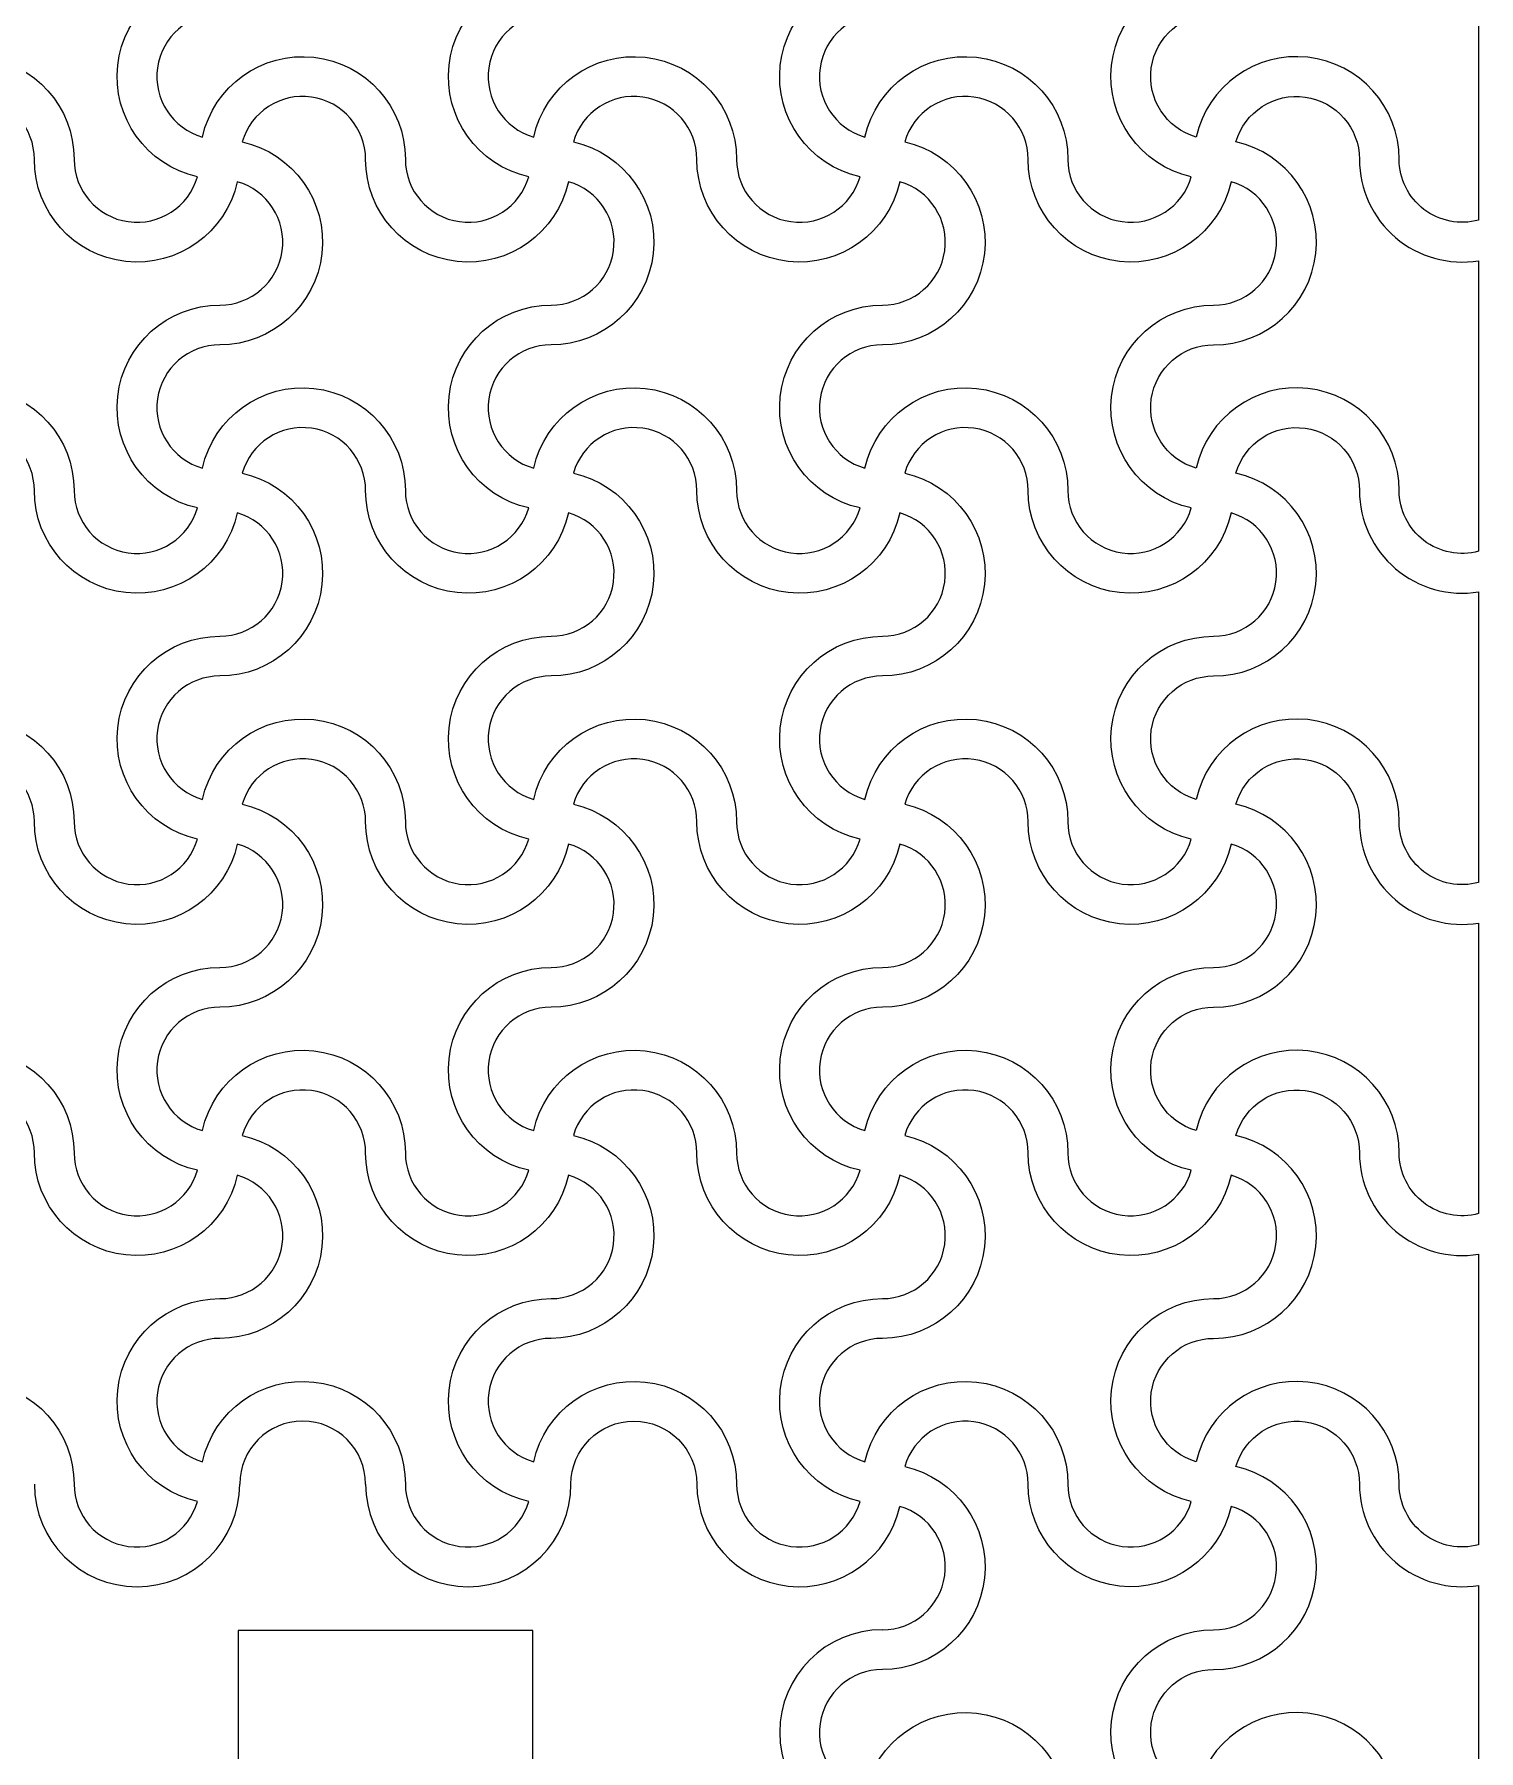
# Model space of a CAD drawing. Header units: millimetres. Extents: x 24 to 345, y 12 to 201.
# Drawn here: x 68.971 to 70.715, y 35.172 to 37.245 of the extents above; entities that cross this region are included whole.
import ezdxf

# ---------------------------------------------------------------- set-up
doc = ezdxf.new("R2010")
doc.units = ezdxf.units.MM
doc.header["$MEASUREMENT"] = 0
doc.layers.add('5th metal (rf+ground)', color=240, linetype='Continuous')

msp = doc.modelspace()

# ---------------------------------------------------------------- linework, layer by layer
at = {"layer": '5th metal (rf+ground)'}
for points in [[(69.21633, 37.46724, -0.8959788), (68.9713, 37.49421, 0.8687853), (68.82227, 37.51524, -0.8959788), (68.7953, 37.27021, 0.8687853), (68.77427, 37.12118, -0.8959788), (69.0193, 37.09421, 0.8687853), (69.16833, 37.07318, -0.8959788), (69.1953, 37.31821, 0.8687853)], [(69.21633, 37.46724, -0.8959788), (68.9713, 37.49421, 0.8687853), (68.82227, 37.51524, -0.8959788), (68.7953, 37.27021, 0.8687853), (68.77427, 37.12118, -0.8959788), (69.0193, 37.09421, 0.8687853), (69.16833, 37.07318, -0.8959788), (69.1953, 37.31821, 0.8687853)], [(69.21633, 37.46724, -0.8959788), (68.9713, 37.49421, 0.8687853), (68.82227, 37.51524, -0.8959788), (68.7953, 37.27021, 0.8687853), (68.77427, 37.12118, -0.8959788), (69.0193, 37.09421, 0.8687853), (69.16833, 37.07318, -0.8959788), (69.1953, 37.31821, 0.8687853)], [(69.21633, 37.46724, -0.8959788), (68.9713, 37.49421, 0.8687853), (68.82227, 37.51524, -0.8959788), (68.7953, 37.27021, 0.8687853), (68.77427, 37.12118, -0.8959788), (69.0193, 37.09421, 0.8687853), (69.16833, 37.07318, -0.8959788), (69.1953, 37.31821, 0.8687853)], [(69.61633, 37.46724, -0.8959788), (69.3713, 37.49421, 0.8687853), (69.22227, 37.51524, -0.8959788), (69.1953, 37.27021, 0.8687853), (69.17427, 37.12118, -0.8959788), (69.4193, 37.09421, 0.8687853), (69.56833, 37.07318, -0.8959788), (69.5953, 37.31821, 0.8687853)], [(69.61633, 37.46724, -0.8959788), (69.3713, 37.49421, 0.8687853), (69.22227, 37.51524, -0.8959788), (69.1953, 37.27021, 0.8687853), (69.17427, 37.12118, -0.8959788), (69.4193, 37.09421, 0.8687853), (69.56833, 37.07318, -0.8959788), (69.5953, 37.31821, 0.8687853)], [(69.61633, 37.46724, -0.8959788), (69.3713, 37.49421, 0.8687853), (69.22227, 37.51524, -0.8959788), (69.1953, 37.27021, 0.8687853), (69.17427, 37.12118, -0.8959788), (69.4193, 37.09421, 0.8687853), (69.56833, 37.07318, -0.8959788), (69.5953, 37.31821, 0.8687853)], [(69.61633, 37.46724, -0.8959788), (69.3713, 37.49421, 0.8687853), (69.22227, 37.51524, -0.8959788), (69.1953, 37.27021, 0.8687853), (69.17427, 37.12118, -0.8959788), (69.4193, 37.09421, 0.8687853), (69.56833, 37.07318, -0.8959788), (69.5953, 37.31821, 0.8687853)], [(70.01633, 37.46724, -0.8959788), (69.7713, 37.49421, 0.8687853), (69.62227, 37.51524, -0.8959788), (69.5953, 37.27021, 0.8687853), (69.57427, 37.12118, -0.8959788), (69.8193, 37.09421, 0.8687853), (69.96833, 37.07318, -0.8959788), (69.9953, 37.31821, 0.8687853)], [(70.01633, 37.46724, -0.8959788), (69.7713, 37.49421, 0.8687853), (69.62227, 37.51524, -0.8959788), (69.5953, 37.27021, 0.8687853), (69.57427, 37.12118, -0.8959788), (69.8193, 37.09421, 0.8687853), (69.96833, 37.07318, -0.8959788), (69.9953, 37.31821, 0.8687853)], [(70.01633, 37.46724, -0.8959788), (69.7713, 37.49421, 0.8687853), (69.62227, 37.51524, -0.8959788), (69.5953, 37.27021, 0.8687853), (69.57427, 37.12118, -0.8959788), (69.8193, 37.09421, 0.8687853), (69.96833, 37.07318, -0.8959788), (69.9953, 37.31821, 0.8687853)], [(70.01633, 37.46724, -0.8959788), (69.7713, 37.49421, 0.8687853), (69.62227, 37.51524, -0.8959788), (69.5953, 37.27021, 0.8687853), (69.57427, 37.12118, -0.8959788), (69.8193, 37.09421, 0.8687853), (69.96833, 37.07318, -0.8959788), (69.9953, 37.31821, 0.8687853)], [(70.41633, 37.46724, -0.8959788), (70.1713, 37.49421, 0.8687853), (70.02227, 37.51524, -0.8959788), (69.9953, 37.27021, 0.8687853), (69.97427, 37.12118, -0.8959788), (70.2193, 37.09421, 0.8687853), (70.36833, 37.07318, -0.8959788), (70.3953, 37.31821, 0.8687853)], [(70.41633, 37.46724, -0.8959788), (70.1713, 37.49421, 0.8687853), (70.02227, 37.51524, -0.8959788), (69.9953, 37.27021, 0.8687853), (69.97427, 37.12118, -0.8959788), (70.2193, 37.09421, 0.8687853), (70.36833, 37.07318, -0.8959788), (70.3953, 37.31821, 0.8687853)], [(70.41633, 37.46724, -0.8959788), (70.1713, 37.49421, 0.8687853), (70.02227, 37.51524, -0.8959788), (69.9953, 37.27021, 0.8687853), (69.97427, 37.12118, -0.8959788), (70.2193, 37.09421, 0.8687853), (70.36833, 37.07318, -0.8959788), (70.3953, 37.31821, 0.8687853)], [(70.41633, 37.46724, -0.8959788), (70.1713, 37.49421, 0.8687853), (70.02227, 37.51524, -0.8959788), (69.9953, 37.27021, 0.8687853), (69.97427, 37.12118, -0.8959788), (70.2193, 37.09421, 0.8687853), (70.36833, 37.07318, -0.8959788), (70.3953, 37.31821, 0.8687853)], [(70.5713, 37.49421, 0.4624981), (70.7153, 37.37183), (70.7153, 37.02089, -0.4945431), (70.6193, 37.09421, 0.8959788), (70.37427, 37.12118, -0.8687853), (70.3953, 37.27021, 0.8959788), (70.42227, 37.51524, -0.8687853)], [(70.5713, 37.49421, 0.4624981), (70.7153, 37.37183), (70.7153, 37.02089, -0.4945431), (70.6193, 37.09421, 0.8959788), (70.37427, 37.12118, -0.8687853), (70.3953, 37.27021, 0.8959788), (70.42227, 37.51524, -0.8687853)], [(70.5713, 37.49421, 0.4624981), (70.7153, 37.37183), (70.7153, 37.02089, -0.4945431), (70.6193, 37.09421, 0.8959788), (70.37427, 37.12118, -0.8687853), (70.3953, 37.27021, 0.8959788), (70.42227, 37.51524, -0.8687853)], [(70.5713, 37.49421, 0.4624981), (70.7153, 37.37183), (70.7153, 37.02089, -0.4945431), (70.6193, 37.09421, 0.8959788), (70.37427, 37.12118, -0.8687853), (70.3953, 37.27021, 0.8959788), (70.42227, 37.51524, -0.8687853)], [(69.21633, 37.06724, -0.8959788), (68.9713, 37.09421, 0.8687853), (68.82227, 37.11524, -0.8959788), (68.7953, 36.87021, 0.8687853), (68.77427, 36.72118, -0.8959788), (69.0193, 36.69421, 0.8687853), (69.16833, 36.67318, -0.8959788), (69.1953, 36.91821, 0.8687853)], [(69.21633, 37.06724, -0.8959788), (68.9713, 37.09421, 0.8687853), (68.82227, 37.11524, -0.8959788), (68.7953, 36.87021, 0.8687853), (68.77427, 36.72118, -0.8959788), (69.0193, 36.69421, 0.8687853), (69.16833, 36.67318, -0.8959788), (69.1953, 36.91821, 0.8687853)], [(69.21633, 37.06724, -0.8959788), (68.9713, 37.09421, 0.8687853), (68.82227, 37.11524, -0.8959788), (68.7953, 36.87021, 0.8687853), (68.77427, 36.72118, -0.8959788), (69.0193, 36.69421, 0.8687853), (69.16833, 36.67318, -0.8959788), (69.1953, 36.91821, 0.8687853)], [(69.21633, 37.06724, -0.8959788), (68.9713, 37.09421, 0.8687853), (68.82227, 37.11524, -0.8959788), (68.7953, 36.87021, 0.8687853), (68.77427, 36.72118, -0.8959788), (69.0193, 36.69421, 0.8687853), (69.16833, 36.67318, -0.8959788), (69.1953, 36.91821, 0.8687853)], [(69.61633, 37.06724, -0.8959788), (69.3713, 37.09421, 0.8687853), (69.22227, 37.11524, -0.8959788), (69.1953, 36.87021, 0.8687853), (69.17427, 36.72118, -0.8959788), (69.4193, 36.69421, 0.8687853), (69.56833, 36.67318, -0.8959788), (69.5953, 36.91821, 0.8687853)], [(69.61633, 37.06724, -0.8959788), (69.3713, 37.09421, 0.8687853), (69.22227, 37.11524, -0.8959788), (69.1953, 36.87021, 0.8687853), (69.17427, 36.72118, -0.8959788), (69.4193, 36.69421, 0.8687853), (69.56833, 36.67318, -0.8959788), (69.5953, 36.91821, 0.8687853)], [(69.61633, 37.06724, -0.8959788), (69.3713, 37.09421, 0.8687853), (69.22227, 37.11524, -0.8959788), (69.1953, 36.87021, 0.8687853), (69.17427, 36.72118, -0.8959788), (69.4193, 36.69421, 0.8687853), (69.56833, 36.67318, -0.8959788), (69.5953, 36.91821, 0.8687853)], [(69.61633, 37.06724, -0.8959788), (69.3713, 37.09421, 0.8687853), (69.22227, 37.11524, -0.8959788), (69.1953, 36.87021, 0.8687853), (69.17427, 36.72118, -0.8959788), (69.4193, 36.69421, 0.8687853), (69.56833, 36.67318, -0.8959788), (69.5953, 36.91821, 0.8687853)], [(70.01633, 37.06724, -0.8959788), (69.7713, 37.09421, 0.8687853), (69.62227, 37.11524, -0.8959788), (69.5953, 36.87021, 0.8687853), (69.57427, 36.72118, -0.8959788), (69.8193, 36.69421, 0.8687853), (69.96833, 36.67318, -0.8959788), (69.9953, 36.91821, 0.8687853)], [(70.01633, 37.06724, -0.8959788), (69.7713, 37.09421, 0.8687853), (69.62227, 37.11524, -0.8959788), (69.5953, 36.87021, 0.8687853), (69.57427, 36.72118, -0.8959788), (69.8193, 36.69421, 0.8687853), (69.96833, 36.67318, -0.8959788), (69.9953, 36.91821, 0.8687853)], [(70.01633, 37.06724, -0.8959788), (69.7713, 37.09421, 0.8687853), (69.62227, 37.11524, -0.8959788), (69.5953, 36.87021, 0.8687853), (69.57427, 36.72118, -0.8959788), (69.8193, 36.69421, 0.8687853), (69.96833, 36.67318, -0.8959788), (69.9953, 36.91821, 0.8687853)], [(70.01633, 37.06724, -0.8959788), (69.7713, 37.09421, 0.8687853), (69.62227, 37.11524, -0.8959788), (69.5953, 36.87021, 0.8687853), (69.57427, 36.72118, -0.8959788), (69.8193, 36.69421, 0.8687853), (69.96833, 36.67318, -0.8959788), (69.9953, 36.91821, 0.8687853)], [(70.41633, 37.06724, -0.8959788), (70.1713, 37.09421, 0.8687853), (70.02227, 37.11524, -0.8959788), (69.9953, 36.87021, 0.8687853), (69.97427, 36.72118, -0.8959788), (70.2193, 36.69421, 0.8687853), (70.36833, 36.67318, -0.8959788), (70.3953, 36.91821, 0.8687853)], [(70.41633, 37.06724, -0.8959788), (70.1713, 37.09421, 0.8687853), (70.02227, 37.11524, -0.8959788), (69.9953, 36.87021, 0.8687853), (69.97427, 36.72118, -0.8959788), (70.2193, 36.69421, 0.8687853), (70.36833, 36.67318, -0.8959788), (70.3953, 36.91821, 0.8687853)], [(70.41633, 37.06724, -0.8959788), (70.1713, 37.09421, 0.8687853), (70.02227, 37.11524, -0.8959788), (69.9953, 36.87021, 0.8687853), (69.97427, 36.72118, -0.8959788), (70.2193, 36.69421, 0.8687853), (70.36833, 36.67318, -0.8959788), (70.3953, 36.91821, 0.8687853)], [(70.41633, 37.06724, -0.8959788), (70.1713, 37.09421, 0.8687853), (70.02227, 37.11524, -0.8959788), (69.9953, 36.87021, 0.8687853), (69.97427, 36.72118, -0.8959788), (70.2193, 36.69421, 0.8687853), (70.36833, 36.67318, -0.8959788), (70.3953, 36.91821, 0.8687853)], [(70.5713, 37.09421, 0.4624981), (70.7153, 36.97183), (70.7153, 36.62089, -0.4945431), (70.6193, 36.69421, 0.8959788), (70.37427, 36.72118, -0.8687853), (70.3953, 36.87021, 0.8959788), (70.42227, 37.11524, -0.8687853)], [(70.5713, 37.09421, 0.4624981), (70.7153, 36.97183), (70.7153, 36.62089, -0.4945431), (70.6193, 36.69421, 0.8959788), (70.37427, 36.72118, -0.8687853), (70.3953, 36.87021, 0.8959788), (70.42227, 37.11524, -0.8687853)], [(70.5713, 37.09421, 0.4624981), (70.7153, 36.97183), (70.7153, 36.62089, -0.4945431), (70.6193, 36.69421, 0.8959788), (70.37427, 36.72118, -0.8687853), (70.3953, 36.87021, 0.8959788), (70.42227, 37.11524, -0.8687853)], [(70.5713, 37.09421, 0.4624981), (70.7153, 36.97183), (70.7153, 36.62089, -0.4945431), (70.6193, 36.69421, 0.8959788), (70.37427, 36.72118, -0.8687853), (70.3953, 36.87021, 0.8959788), (70.42227, 37.11524, -0.8687853)], [(69.21633, 36.66724, -0.8959788), (68.9713, 36.69421, 0.8687853), (68.82227, 36.71524, -0.8959788), (68.7953, 36.47021, 0.8687853), (68.77427, 36.32118, -0.8959788), (69.0193, 36.29421, 0.8687853), (69.16833, 36.27318, -0.8959788), (69.1953, 36.51821, 0.8687853)], [(69.21633, 36.66724, -0.8959788), (68.9713, 36.69421, 0.8687853), (68.82227, 36.71524, -0.8959788), (68.7953, 36.47021, 0.8687853), (68.77427, 36.32118, -0.8959788), (69.0193, 36.29421, 0.8687853), (69.16833, 36.27318, -0.8959788), (69.1953, 36.51821, 0.8687853)], [(69.21633, 36.66724, -0.8959788), (68.9713, 36.69421, 0.8687853), (68.82227, 36.71524, -0.8959788), (68.7953, 36.47021, 0.8687853), (68.77427, 36.32118, -0.8959788), (69.0193, 36.29421, 0.8687853), (69.16833, 36.27318, -0.8959788), (69.1953, 36.51821, 0.8687853)], [(69.21633, 36.66724, -0.8959788), (68.9713, 36.69421, 0.8687853), (68.82227, 36.71524, -0.8959788), (68.7953, 36.47021, 0.8687853), (68.77427, 36.32118, -0.8959788), (69.0193, 36.29421, 0.8687853), (69.16833, 36.27318, -0.8959788), (69.1953, 36.51821, 0.8687853)], [(69.61633, 36.66724, -0.8959788), (69.3713, 36.69421, 0.8687853), (69.22227, 36.71524, -0.8959788), (69.1953, 36.47021, 0.8687853), (69.17427, 36.32118, -0.8959788), (69.4193, 36.29421, 0.8687853), (69.56833, 36.27318, -0.8959788), (69.5953, 36.51821, 0.8687853)], [(69.61633, 36.66724, -0.8959788), (69.3713, 36.69421, 0.8687853), (69.22227, 36.71524, -0.8959788), (69.1953, 36.47021, 0.8687853), (69.17427, 36.32118, -0.8959788), (69.4193, 36.29421, 0.8687853), (69.56833, 36.27318, -0.8959788), (69.5953, 36.51821, 0.8687853)], [(69.61633, 36.66724, -0.8959788), (69.3713, 36.69421, 0.8687853), (69.22227, 36.71524, -0.8959788), (69.1953, 36.47021, 0.8687853), (69.17427, 36.32118, -0.8959788), (69.4193, 36.29421, 0.8687853), (69.56833, 36.27318, -0.8959788), (69.5953, 36.51821, 0.8687853)], [(69.61633, 36.66724, -0.8959788), (69.3713, 36.69421, 0.8687853), (69.22227, 36.71524, -0.8959788), (69.1953, 36.47021, 0.8687853), (69.17427, 36.32118, -0.8959788), (69.4193, 36.29421, 0.8687853), (69.56833, 36.27318, -0.8959788), (69.5953, 36.51821, 0.8687853)], [(70.01633, 36.66724, -0.8959788), (69.7713, 36.69421, 0.8687853), (69.62227, 36.71524, -0.8959788), (69.5953, 36.47021, 0.8687853), (69.57427, 36.32118, -0.8959788), (69.8193, 36.29421, 0.8687853), (69.96833, 36.27318, -0.8959788), (69.9953, 36.51821, 0.8687853)], [(70.01633, 36.66724, -0.8959788), (69.7713, 36.69421, 0.8687853), (69.62227, 36.71524, -0.8959788), (69.5953, 36.47021, 0.8687853), (69.57427, 36.32118, -0.8959788), (69.8193, 36.29421, 0.8687853), (69.96833, 36.27318, -0.8959788), (69.9953, 36.51821, 0.8687853)], [(70.01633, 36.66724, -0.8959788), (69.7713, 36.69421, 0.8687853), (69.62227, 36.71524, -0.8959788), (69.5953, 36.47021, 0.8687853), (69.57427, 36.32118, -0.8959788), (69.8193, 36.29421, 0.8687853), (69.96833, 36.27318, -0.8959788), (69.9953, 36.51821, 0.8687853)], [(70.01633, 36.66724, -0.8959788), (69.7713, 36.69421, 0.8687853), (69.62227, 36.71524, -0.8959788), (69.5953, 36.47021, 0.8687853), (69.57427, 36.32118, -0.8959788), (69.8193, 36.29421, 0.8687853), (69.96833, 36.27318, -0.8959788), (69.9953, 36.51821, 0.8687853)], [(70.41633, 36.66724, -0.8959788), (70.1713, 36.69421, 0.8687853), (70.02227, 36.71524, -0.8959788), (69.9953, 36.47021, 0.8687853), (69.97427, 36.32118, -0.8959788), (70.2193, 36.29421, 0.8687853), (70.36833, 36.27318, -0.8959788), (70.3953, 36.51821, 0.8687853)], [(70.41633, 36.66724, -0.8959788), (70.1713, 36.69421, 0.8687853), (70.02227, 36.71524, -0.8959788), (69.9953, 36.47021, 0.8687853), (69.97427, 36.32118, -0.8959788), (70.2193, 36.29421, 0.8687853), (70.36833, 36.27318, -0.8959788), (70.3953, 36.51821, 0.8687853)], [(70.41633, 36.66724, -0.8959788), (70.1713, 36.69421, 0.8687853), (70.02227, 36.71524, -0.8959788), (69.9953, 36.47021, 0.8687853), (69.97427, 36.32118, -0.8959788), (70.2193, 36.29421, 0.8687853), (70.36833, 36.27318, -0.8959788), (70.3953, 36.51821, 0.8687853)], [(70.41633, 36.66724, -0.8959788), (70.1713, 36.69421, 0.8687853), (70.02227, 36.71524, -0.8959788), (69.9953, 36.47021, 0.8687853), (69.97427, 36.32118, -0.8959788), (70.2193, 36.29421, 0.8687853), (70.36833, 36.27318, -0.8959788), (70.3953, 36.51821, 0.8687853)], [(70.5713, 36.69421, 0.4624981), (70.7153, 36.57183), (70.7153, 36.22089, -0.4945431), (70.6193, 36.29421, 0.8959788), (70.37427, 36.32118, -0.8687853), (70.3953, 36.47021, 0.8959788), (70.42227, 36.71524, -0.8687853)], [(70.5713, 36.69421, 0.4624981), (70.7153, 36.57183), (70.7153, 36.22089, -0.4945431), (70.6193, 36.29421, 0.8959788), (70.37427, 36.32118, -0.8687853), (70.3953, 36.47021, 0.8959788), (70.42227, 36.71524, -0.8687853)], [(70.5713, 36.69421, 0.4624981), (70.7153, 36.57183), (70.7153, 36.22089, -0.4945431), (70.6193, 36.29421, 0.8959788), (70.37427, 36.32118, -0.8687853), (70.3953, 36.47021, 0.8959788), (70.42227, 36.71524, -0.8687853)], [(70.5713, 36.69421, 0.4624981), (70.7153, 36.57183), (70.7153, 36.22089, -0.4945431), (70.6193, 36.29421, 0.8959788), (70.37427, 36.32118, -0.8687853), (70.3953, 36.47021, 0.8959788), (70.42227, 36.71524, -0.8687853)], [(69.21633, 36.26724, -0.8959788), (68.9713, 36.29421, 0.8687853), (68.82227, 36.31524, -0.8959788), (68.7953, 36.07021, 0.8687853), (68.77427, 35.92118, -0.8959788), (69.0193, 35.89421, 0.8687853), (69.16833, 35.87318, -0.8959788), (69.1953, 36.11821, 0.8687853)], [(69.21633, 36.26724, -0.8959788), (68.9713, 36.29421, 0.8687853), (68.82227, 36.31524, -0.8959788), (68.7953, 36.07021, 0.8687853), (68.77427, 35.92118, -0.8959788), (69.0193, 35.89421, 0.8687853), (69.16833, 35.87318, -0.8959788), (69.1953, 36.11821, 0.8687853)], [(69.21633, 36.26724, -0.8959788), (68.9713, 36.29421, 0.8687853), (68.82227, 36.31524, -0.8959788), (68.7953, 36.07021, 0.8687853), (68.77427, 35.92118, -0.8959788), (69.0193, 35.89421, 0.8687853), (69.16833, 35.87318, -0.8959788), (69.1953, 36.11821, 0.8687853)], [(69.21633, 36.26724, -0.8959788), (68.9713, 36.29421, 0.8687853), (68.82227, 36.31524, -0.8959788), (68.7953, 36.07021, 0.8687853), (68.77427, 35.92118, -0.8959788), (69.0193, 35.89421, 0.8687853), (69.16833, 35.87318, -0.8959788), (69.1953, 36.11821, 0.8687853)], [(69.61633, 36.26724, -0.8959788), (69.3713, 36.29421, 0.8687853), (69.22227, 36.31524, -0.8959788), (69.1953, 36.07021, 0.8687853), (69.17427, 35.92118, -0.8959788), (69.4193, 35.89421, 0.8687853), (69.56833, 35.87318, -0.8959788), (69.5953, 36.11821, 0.8687853)], [(69.61633, 36.26724, -0.8959788), (69.3713, 36.29421, 0.8687853), (69.22227, 36.31524, -0.8959788), (69.1953, 36.07021, 0.8687853), (69.17427, 35.92118, -0.8959788), (69.4193, 35.89421, 0.8687853), (69.56833, 35.87318, -0.8959788), (69.5953, 36.11821, 0.8687853)], [(69.61633, 36.26724, -0.8959788), (69.3713, 36.29421, 0.8687853), (69.22227, 36.31524, -0.8959788), (69.1953, 36.07021, 0.8687853), (69.17427, 35.92118, -0.8959788), (69.4193, 35.89421, 0.8687853), (69.56833, 35.87318, -0.8959788), (69.5953, 36.11821, 0.8687853)], [(69.61633, 36.26724, -0.8959788), (69.3713, 36.29421, 0.8687853), (69.22227, 36.31524, -0.8959788), (69.1953, 36.07021, 0.8687853), (69.17427, 35.92118, -0.8959788), (69.4193, 35.89421, 0.8687853), (69.56833, 35.87318, -0.8959788), (69.5953, 36.11821, 0.8687853)], [(70.01633, 36.26724, -0.8959788), (69.7713, 36.29421, 0.8687853), (69.62227, 36.31524, -0.8959788), (69.5953, 36.07021, 0.8687853), (69.57427, 35.92118, -0.8959788), (69.8193, 35.89421, 0.8687853), (69.96833, 35.87318, -0.8959788), (69.9953, 36.11821, 0.8687853)], [(70.01633, 36.26724, -0.8959788), (69.7713, 36.29421, 0.8687853), (69.62227, 36.31524, -0.8959788), (69.5953, 36.07021, 0.8687853), (69.57427, 35.92118, -0.8959788), (69.8193, 35.89421, 0.8687853), (69.96833, 35.87318, -0.8959788), (69.9953, 36.11821, 0.8687853)], [(70.01633, 36.26724, -0.8959788), (69.7713, 36.29421, 0.8687853), (69.62227, 36.31524, -0.8959788), (69.5953, 36.07021, 0.8687853), (69.57427, 35.92118, -0.8959788), (69.8193, 35.89421, 0.8687853), (69.96833, 35.87318, -0.8959788), (69.9953, 36.11821, 0.8687853)], [(70.01633, 36.26724, -0.8959788), (69.7713, 36.29421, 0.8687853), (69.62227, 36.31524, -0.8959788), (69.5953, 36.07021, 0.8687853), (69.57427, 35.92118, -0.8959788), (69.8193, 35.89421, 0.8687853), (69.96833, 35.87318, -0.8959788), (69.9953, 36.11821, 0.8687853)], [(70.41633, 36.26724, -0.8959788), (70.1713, 36.29421, 0.8687853), (70.02227, 36.31524, -0.8959788), (69.9953, 36.07021, 0.8687853), (69.97427, 35.92118, -0.8959788), (70.2193, 35.89421, 0.8687853), (70.36833, 35.87318, -0.8959788), (70.3953, 36.11821, 0.8687853)], [(70.41633, 36.26724, -0.8959788), (70.1713, 36.29421, 0.8687853), (70.02227, 36.31524, -0.8959788), (69.9953, 36.07021, 0.8687853), (69.97427, 35.92118, -0.8959788), (70.2193, 35.89421, 0.8687853), (70.36833, 35.87318, -0.8959788), (70.3953, 36.11821, 0.8687853)], [(70.41633, 36.26724, -0.8959788), (70.1713, 36.29421, 0.8687853), (70.02227, 36.31524, -0.8959788), (69.9953, 36.07021, 0.8687853), (69.97427, 35.92118, -0.8959788), (70.2193, 35.89421, 0.8687853), (70.36833, 35.87318, -0.8959788), (70.3953, 36.11821, 0.8687853)], [(70.41633, 36.26724, -0.8959788), (70.1713, 36.29421, 0.8687853), (70.02227, 36.31524, -0.8959788), (69.9953, 36.07021, 0.8687853), (69.97427, 35.92118, -0.8959788), (70.2193, 35.89421, 0.8687853), (70.36833, 35.87318, -0.8959788), (70.3953, 36.11821, 0.8687853)], [(70.5713, 36.29421, 0.4624981), (70.7153, 36.17183), (70.7153, 35.82089, -0.4945431), (70.6193, 35.89421, 0.8959788), (70.37427, 35.92118, -0.8687853), (70.3953, 36.07021, 0.8959788), (70.42227, 36.31524, -0.8687853)], [(70.5713, 36.29421, 0.4624981), (70.7153, 36.17183), (70.7153, 35.82089, -0.4945431), (70.6193, 35.89421, 0.8959788), (70.37427, 35.92118, -0.8687853), (70.3953, 36.07021, 0.8959788), (70.42227, 36.31524, -0.8687853)], [(70.5713, 36.29421, 0.4624981), (70.7153, 36.17183), (70.7153, 35.82089, -0.4945431), (70.6193, 35.89421, 0.8959788), (70.37427, 35.92118, -0.8687853), (70.3953, 36.07021, 0.8959788), (70.42227, 36.31524, -0.8687853)], [(70.5713, 36.29421, 0.4624981), (70.7153, 36.17183), (70.7153, 35.82089, -0.4945431), (70.6193, 35.89421, 0.8959788), (70.37427, 35.92118, -0.8687853), (70.3953, 36.07021, 0.8959788), (70.42227, 36.31524, -0.8687853)], [(69.21633, 35.86724, -0.8959788), (68.9713, 35.89421, 0.8687853), (68.82227, 35.91524, -0.8959788), (68.7953, 35.67021, 0.8687853), (68.77427, 35.52118, -0.8959788), (69.0193, 35.49421, 0.8687853), (69.16833, 35.47318, -0.8959788), (69.1953, 35.71821, 0.8687853)], [(69.21633, 35.86724, -0.8959788), (68.9713, 35.89421, 0.8687853), (68.82227, 35.91524, -0.8959788), (68.7953, 35.67021, 0.8687853), (68.77427, 35.52118, -0.8959788), (69.0193, 35.49421, 0.8687853), (69.16833, 35.47318, -0.8959788), (69.1953, 35.71821, 0.8687853)], [(69.21633, 35.86724, -0.8959788), (68.9713, 35.89421, 0.8687853), (68.82227, 35.91524, -0.8959788), (68.7953, 35.67021, 0.8687853), (68.77427, 35.52118, -0.8959788), (69.0193, 35.49421, 0.8687853), (69.16833, 35.47318, -0.8959788), (69.1953, 35.71821, 0.8687853)], [(69.21633, 35.86724, -0.8959788), (68.9713, 35.89421, 0.8687853), (68.82227, 35.91524, -0.8959788), (68.7953, 35.67021, 0.8687853), (68.77427, 35.52118, -0.8959788), (69.0193, 35.49421, 0.8687853), (69.16833, 35.47318, -0.8959788), (69.1953, 35.71821, 0.8687853)], [(69.61633, 35.86724, -0.8959788), (69.3713, 35.89421, 0.8687853), (69.22227, 35.91524, -0.8959788), (69.1953, 35.67021, 0.8687853), (69.17427, 35.52118, -0.8959788), (69.4193, 35.49421, 0.8687853), (69.56833, 35.47318, -0.8959788), (69.5953, 35.71821, 0.8687853)], [(69.61633, 35.86724, -0.8959788), (69.3713, 35.89421, 0.8687853), (69.22227, 35.91524, -0.8959788), (69.1953, 35.67021, 0.8687853), (69.17427, 35.52118, -0.8959788), (69.4193, 35.49421, 0.8687853), (69.56833, 35.47318, -0.8959788), (69.5953, 35.71821, 0.8687853)], [(69.61633, 35.86724, -0.8959788), (69.3713, 35.89421, 0.8687853), (69.22227, 35.91524, -0.8959788), (69.1953, 35.67021, 0.8687853), (69.17427, 35.52118, -0.8959788), (69.4193, 35.49421, 0.8687853), (69.56833, 35.47318, -0.8959788), (69.5953, 35.71821, 0.8687853)], [(69.61633, 35.86724, -0.8959788), (69.3713, 35.89421, 0.8687853), (69.22227, 35.91524, -0.8959788), (69.1953, 35.67021, 0.8687853), (69.17427, 35.52118, -0.8959788), (69.4193, 35.49421, 0.8687853), (69.56833, 35.47318, -0.8959788), (69.5953, 35.71821, 0.8687853)], [(70.01633, 35.86724, -0.8959788), (69.7713, 35.89421, 0.8687853), (69.62227, 35.91524, -0.8959788), (69.5953, 35.67021, 0.8687853), (69.57427, 35.52118, -0.8959788), (69.8193, 35.49421, 0.8687853), (69.96833, 35.47318, -0.8959788), (69.9953, 35.71821, 0.8687853)], [(70.01633, 35.86724, -0.8959788), (69.7713, 35.89421, 0.8687853), (69.62227, 35.91524, -0.8959788), (69.5953, 35.67021, 0.8687853), (69.57427, 35.52118, -0.8959788), (69.8193, 35.49421, 0.8687853), (69.96833, 35.47318, -0.8959788), (69.9953, 35.71821, 0.8687853)], [(70.01633, 35.86724, -0.8959788), (69.7713, 35.89421, 0.8687853), (69.62227, 35.91524, -0.8959788), (69.5953, 35.67021, 0.8687853), (69.57427, 35.52118, -0.8959788), (69.8193, 35.49421, 0.8687853), (69.96833, 35.47318, -0.8959788), (69.9953, 35.71821, 0.8687853)], [(70.01633, 35.86724, -0.8959788), (69.7713, 35.89421, 0.8687853), (69.62227, 35.91524, -0.8959788), (69.5953, 35.67021, 0.8687853), (69.57427, 35.52118, -0.8959788), (69.8193, 35.49421, 0.8687853), (69.96833, 35.47318, -0.8959788), (69.9953, 35.71821, 0.8687853)], [(70.41633, 35.86724, -0.8959788), (70.1713, 35.89421, 0.8687853), (70.02227, 35.91524, -0.8959788), (69.9953, 35.67021, 0.8687853), (69.97427, 35.52118, -0.8959788), (70.2193, 35.49421, 0.8687853), (70.36833, 35.47318, -0.8959788), (70.3953, 35.71821, 0.8687853)], [(70.41633, 35.86724, -0.8959788), (70.1713, 35.89421, 0.8687853), (70.02227, 35.91524, -0.8959788), (69.9953, 35.67021, 0.8687853), (69.97427, 35.52118, -0.8959788), (70.2193, 35.49421, 0.8687853), (70.36833, 35.47318, -0.8959788), (70.3953, 35.71821, 0.8687853)], [(70.41633, 35.86724, -0.8959788), (70.1713, 35.89421, 0.8687853), (70.02227, 35.91524, -0.8959788), (69.9953, 35.67021, 0.8687853), (69.97427, 35.52118, -0.8959788), (70.2193, 35.49421, 0.8687853), (70.36833, 35.47318, -0.8959788), (70.3953, 35.71821, 0.8687853)], [(70.41633, 35.86724, -0.8959788), (70.1713, 35.89421, 0.8687853), (70.02227, 35.91524, -0.8959788), (69.9953, 35.67021, 0.8687853), (69.97427, 35.52118, -0.8959788), (70.2193, 35.49421, 0.8687853), (70.36833, 35.47318, -0.8959788), (70.3953, 35.71821, 0.8687853)], [(70.5713, 35.89421, 0.4624981), (70.7153, 35.77183), (70.7153, 35.42089, -0.4945431), (70.6193, 35.49421, 0.8959788), (70.37427, 35.52118, -0.8687853), (70.3953, 35.67021, 0.8959788), (70.42227, 35.91524, -0.8687853)], [(70.5713, 35.89421, 0.4624981), (70.7153, 35.77183), (70.7153, 35.42089, -0.4945431), (70.6193, 35.49421, 0.8959788), (70.37427, 35.52118, -0.8687853), (70.3953, 35.67021, 0.8959788), (70.42227, 35.91524, -0.8687853)], [(70.5713, 35.89421, 0.4624981), (70.7153, 35.77183), (70.7153, 35.42089, -0.4945431), (70.6193, 35.49421, 0.8959788), (70.37427, 35.52118, -0.8687853), (70.3953, 35.67021, 0.8959788), (70.42227, 35.91524, -0.8687853)], [(70.5713, 35.89421, 0.4624981), (70.7153, 35.77183), (70.7153, 35.42089, -0.4945431), (70.6193, 35.49421, 0.8959788), (70.37427, 35.52118, -0.8687853), (70.3953, 35.67021, 0.8959788), (70.42227, 35.91524, -0.8687853)], [(70.41633, 35.46724, -0.8959788), (70.1713, 35.49421, 0.8687853), (70.02227, 35.51524, -0.8959788), (69.9953, 35.27021, 0.8687853), (69.97427, 35.12118, -0.8959788), (70.2193, 35.09421, 0.8687853), (70.36833, 35.07318, -0.8959788), (70.3953, 35.31821, 0.8687853)], [(70.41633, 35.46724, -0.8959788), (70.1713, 35.49421, 0.8687853), (70.02227, 35.51524, -0.8959788), (69.9953, 35.27021, 0.8687853), (69.97427, 35.12118, -0.8959788), (70.2193, 35.09421, 0.8687853), (70.36833, 35.07318, -0.8959788), (70.3953, 35.31821, 0.8687853)], [(70.41633, 35.46724, -0.8959788), (70.1713, 35.49421, 0.8687853), (70.02227, 35.51524, -0.8959788), (69.9953, 35.27021, 0.8687853), (69.97427, 35.12118, -0.8959788), (70.2193, 35.09421, 0.8687853), (70.36833, 35.07318, -0.8959788), (70.3953, 35.31821, 0.8687853)], [(70.41633, 35.46724, -0.8959788), (70.1713, 35.49421, 0.8687853), (70.02227, 35.51524, -0.8959788), (69.9953, 35.27021, 0.8687853), (69.97427, 35.12118, -0.8959788), (70.2193, 35.09421, 0.8687853), (70.36833, 35.07318, -0.8959788), (70.3953, 35.31821, 0.8687853)], [(70.5713, 35.49421, 0.4624981), (70.7153, 35.37183), (70.7153, 35.02089, -0.4945431), (70.6193, 35.09421, 0.8959788), (70.37427, 35.12118, -0.8687853), (70.3953, 35.27021, 0.8959788), (70.42227, 35.51524, -0.8687853)], [(70.5713, 35.49421, 0.4624981), (70.7153, 35.37183), (70.7153, 35.02089, -0.4945431), (70.6193, 35.09421, 0.8959788), (70.37427, 35.12118, -0.8687853), (70.3953, 35.27021, 0.8959788), (70.42227, 35.51524, -0.8687853)], [(70.5713, 35.49421, 0.4624981), (70.7153, 35.37183), (70.7153, 35.02089, -0.4945431), (70.6193, 35.09421, 0.8959788), (70.37427, 35.12118, -0.8687853), (70.3953, 35.27021, 0.8959788), (70.42227, 35.51524, -0.8687853)], [(70.5713, 35.49421, 0.4624981), (70.7153, 35.37183), (70.7153, 35.02089, -0.4945431), (70.6193, 35.09421, 0.8959788), (70.37427, 35.12118, -0.8687853), (70.3953, 35.27021, 0.8959788), (70.42227, 35.51524, -0.8687853)]]:
    msp.add_lwpolyline(points, format="xyb", close=True, dxfattribs=at)
msp.add_lwpolyline([(69.6193, 35.49421, -1), (69.7713, 35.49421, 0.8959788), (70.01633, 35.46724)], format="xyb", dxfattribs=at)
msp.add_lwpolyline([(69.6193, 35.49421, -1), (69.7713, 35.49421, 0.8959788), (70.01633, 35.46724)], format="xyb", dxfattribs=at)
msp.add_lwpolyline([(69.6193, 35.49421, -1), (69.7713, 35.49421, 0.8959788), (70.01633, 35.46724)], format="xyb", dxfattribs=at)
msp.add_lwpolyline([(69.6193, 35.49421, -1), (69.7713, 35.49421, 0.8959788), (70.01633, 35.46724)], format="xyb", dxfattribs=at)
msp.add_lwpolyline([(69.5733, 35.31721), (69.2173, 35.31721), (69.2173, 35.01621), (69.5733, 35.01621)], close=True, dxfattribs=at)
msp.add_lwpolyline([(69.5733, 35.31721), (69.2173, 35.31721), (69.2173, 35.01621), (69.5733, 35.01621)], close=True, dxfattribs=at)
msp.add_lwpolyline([(69.5733, 35.31721), (69.2173, 35.31721), (69.2173, 35.01621), (69.5733, 35.01621)], close=True, dxfattribs=at)
msp.add_lwpolyline([(69.5733, 35.31721), (69.2173, 35.31721), (69.2173, 35.01621), (69.5733, 35.01621)], close=True, dxfattribs=at)
for centre, radius, start, end in [((69.2953, 35.49421), 0.076, 0, 180), ((69.2953, 35.49421), 0.076, 0, 180), ((69.2953, 35.49421), 0.076, 0, 180), ((69.2953, 35.49421), 0.076, 0, 180), ((69.0953, 35.49421), 0.124, 180, 0), ((69.0953, 35.49421), 0.124, 180, 0), ((69.0953, 35.49421), 0.124, 180, 0), ((69.0953, 35.49421), 0.124, 180, 0), ((69.4953, 35.49421), 0.124, 180, 0), ((69.4953, 35.49421), 0.124, 180, 0), ((69.4953, 35.49421), 0.124, 180, 0), ((69.4953, 35.49421), 0.124, 180, 0), ((69.9953, 35.39421), 0.076, 270, 73.93453), ((69.9953, 35.39421), 0.076, 270, 73.93453), ((69.9953, 35.39421), 0.076, 270, 73.93453), ((69.9953, 35.39421), 0.076, 270, 73.93453), ((69.9953, 35.19421), 0.124, 90, 270), ((69.9953, 35.19421), 0.124, 90, 270), ((69.9953, 35.19421), 0.124, 90, 270), ((69.9953, 35.19421), 0.124, 90, 270)]:
    msp.add_arc(centre, radius, start, end, dxfattribs=at)

doc.saveas('drawing.dxf')
